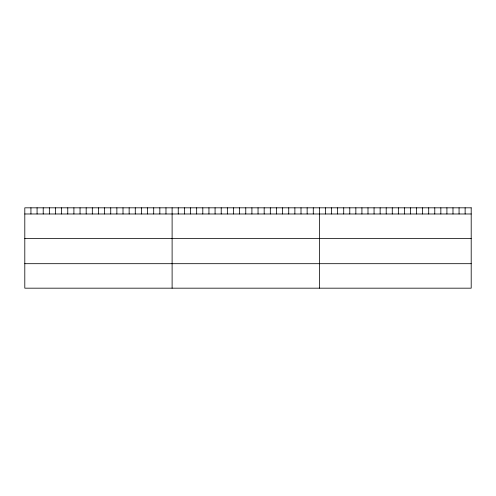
<?xml version="1.0" encoding="UTF-8"?>
<svg xmlns="http://www.w3.org/2000/svg" width="496" height="496" viewBox="0 0 496 496"><rect width="100%" height="100%" fill="white"/><g stroke="black" fill="none" stroke-linecap="round" stroke-linejoin="round"><path stroke-width="0.74" d="M24.8 213.981L471.2 213.981M24.8 238.464L471.2 238.464M24.8 263.692L471.2 263.692M465.13 207.824L465.13 213.981M459.06 207.824L459.06 213.981M452.984 207.824L452.984 213.981M446.915 207.824L446.915 213.981M440.845 207.824L440.845 213.981M434.775 207.824L434.775 213.981M428.705 207.824L428.705 213.981M422.629 207.824L422.629 213.981M416.559 207.824L416.559 213.981M410.49 207.824L410.49 213.981M404.42 207.824L404.42 213.981M398.35 207.824L398.35 213.981M392.274 207.824L392.274 213.981M386.204 207.824L386.204 213.981M380.134 207.824L380.134 213.981M374.065 207.824L374.065 213.981M367.995 207.824L367.995 213.981M361.919 207.824L361.919 213.981M355.849 207.824L355.849 213.981M349.779 207.824L349.779 213.981M343.709 207.824L343.709 213.981M337.64 207.824L337.64 213.981M331.564 207.824L331.564 213.981M325.494 207.824L325.494 213.981M319.424 207.824L319.424 288.176M313.286 207.824L313.286 213.981M307.148 207.824L307.148 213.981M301.01 207.824L301.01 213.981M294.872 207.824L294.872 213.981M288.734 207.824L288.734 213.981M282.596 207.824L282.596 213.981M276.458 207.824L276.458 213.981M270.32 207.824L270.32 213.981M264.182 207.824L264.182 213.981M258.044 207.824L258.044 213.981M251.906 207.824L251.906 213.981M245.768 207.824L245.768 213.981M239.63 207.824L239.63 213.981M233.492 207.824L233.492 213.981M227.354 207.824L227.354 213.981M221.216 207.824L221.216 213.981M215.078 207.824L215.078 213.981M208.94 207.824L208.94 213.981M202.802 207.824L202.802 213.981M196.664 207.824L196.664 213.981M190.526 207.824L190.526 213.981M184.388 207.824L184.388 213.981M178.25 207.824L178.25 213.981M172.112 207.824L172.112 288.176M165.974 207.824L165.974 213.981M159.836 207.824L159.836 213.981M153.698 207.824L153.698 213.981M147.56 207.824L147.56 213.981M141.422 207.824L141.422 213.981M135.284 207.824L135.284 213.981M129.146 207.824L129.146 213.981M123.008 207.824L123.008 213.981M116.87 207.824L116.87 213.981M110.732 207.824L110.732 213.981M104.594 207.824L104.594 213.981M98.456 207.824L98.456 213.981M92.318 207.824L92.318 213.981M86.18 207.824L86.18 213.981M80.042 207.824L80.042 213.981M73.904 207.824L73.904 213.981M67.766 207.824L67.766 213.981M61.628 207.824L61.628 213.981M55.49 207.824L55.49 213.981M49.352 207.824L49.352 213.981M43.214 207.824L43.214 213.981M37.076 207.824L37.076 213.981M30.938 207.824L30.938 213.981M471.2 207.824L24.8 207.824L24.8 288.176L471.2 288.176L471.2 207.824"/></g></svg>
